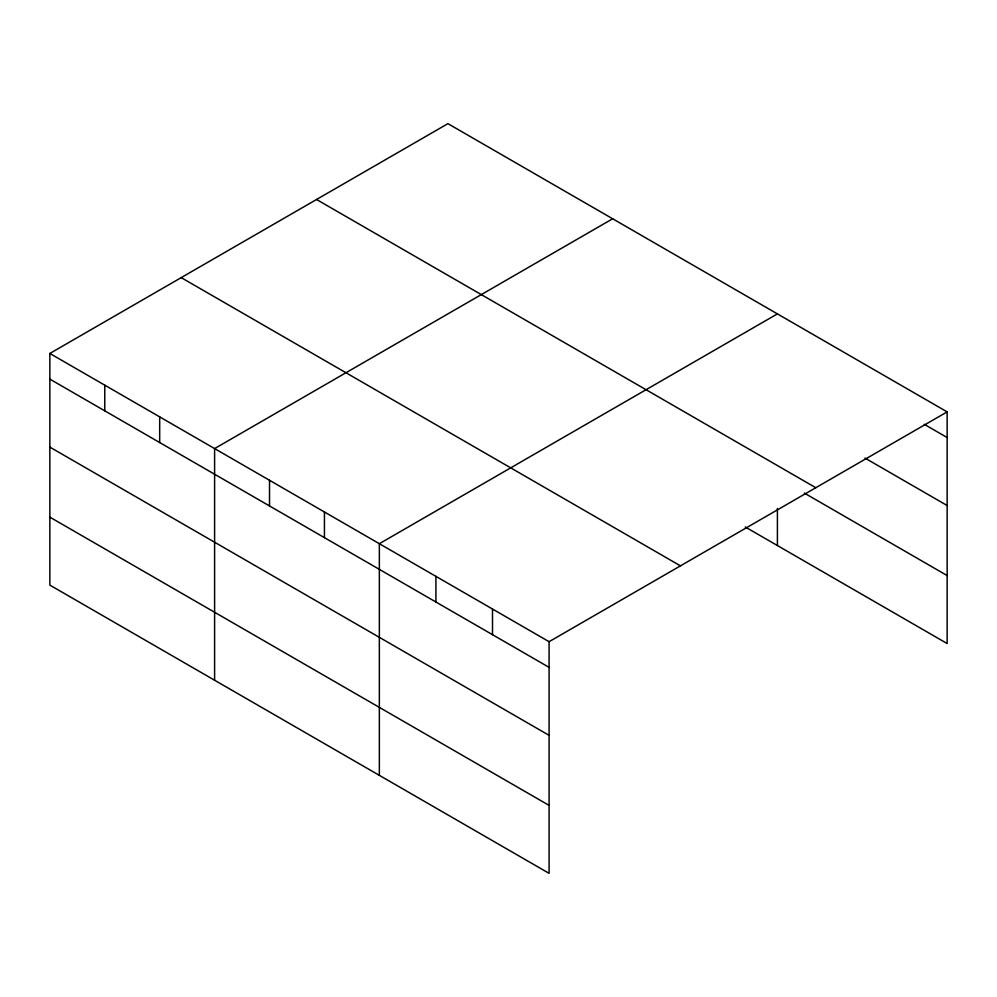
<?xml version="1.0" encoding="UTF-8"?>
<svg xmlns="http://www.w3.org/2000/svg" width="997" height="997" viewBox="0 0 997 997"><rect width="100%" height="100%" fill="white"/><g stroke="black" fill="none" stroke-linecap="round" stroke-linejoin="round"><path stroke-width="1.5" d="M549.085 735.337L549.085 641.694L49.85 353.461L49.85 585.114L549.085 873.347L549.085 735.337L49.85 447.105M745.258 526.977L947.15 643.539L947.15 411.886L447.915 123.653L49.85 353.461M612.657 218.767L214.604 448.588L214.604 680.241M777.411 313.881L379.346 543.701L379.346 775.354M549.085 641.694L947.15 411.886M924.244 424.311L947.15 437.533M864.972 458.072L947.15 505.516M316.548 199.487L815.795 487.72M804.355 493.104L947.15 575.556M181.205 277.627L680.453 565.86M49.85 379.122L549.085 667.354M49.85 517.144L549.085 805.377M777.411 508.458L777.411 545.533M492.506 609.03L492.506 634.69M435.926 576.366L435.926 602.026M324.436 511.997L324.436 537.645M269.514 480.292L269.514 505.94M159.682 416.883L159.682 442.531M104.772 385.178L104.772 410.826"/></g></svg>
